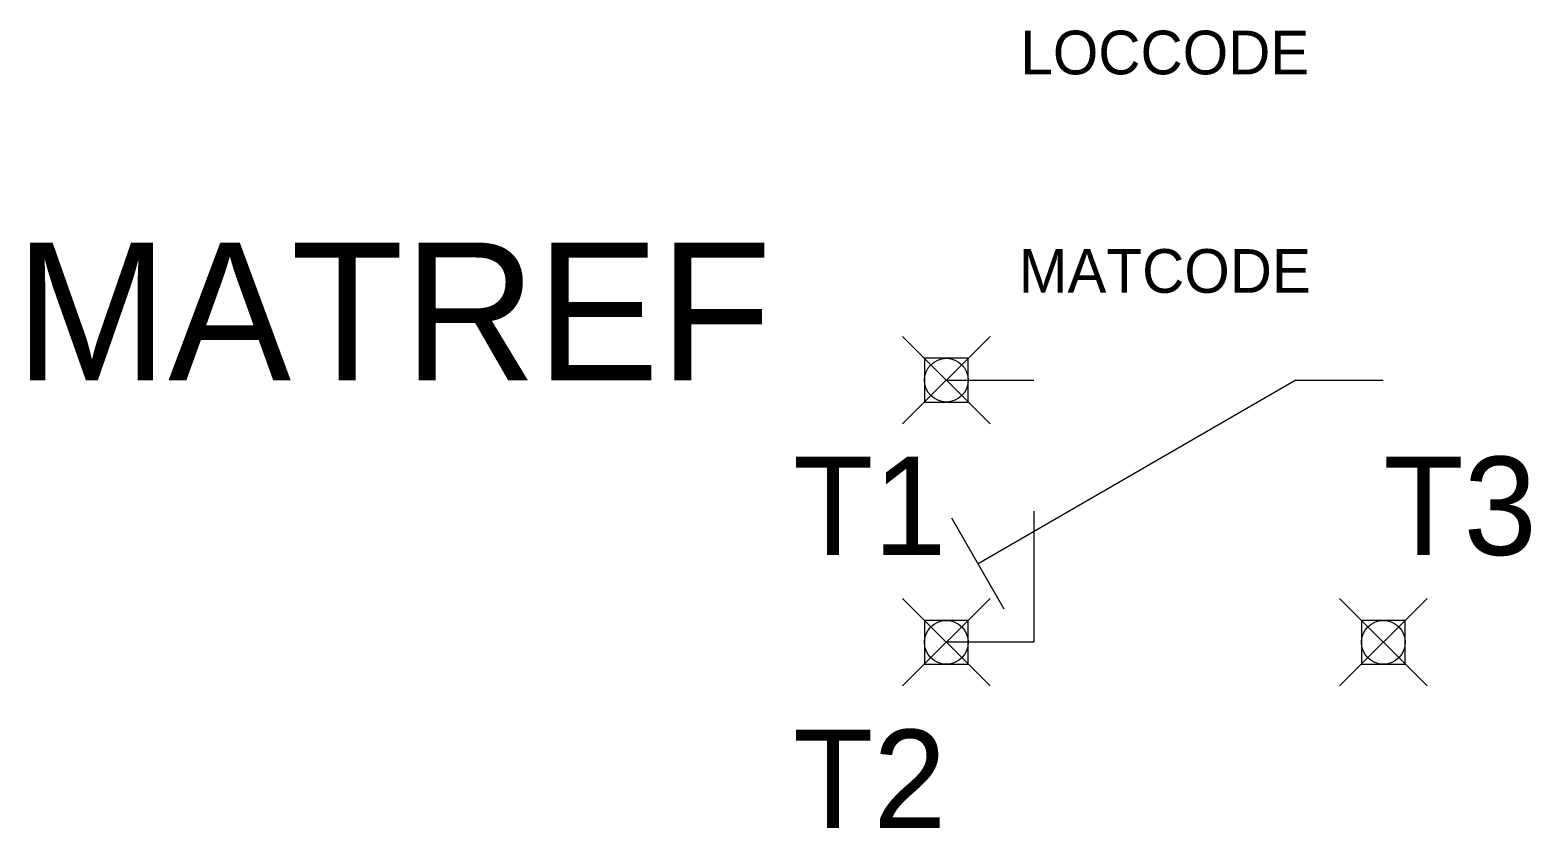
# Model space of a CAD drawing. Extents: x -26 to 8.4, y -10.2 to 8.
import ezdxf
from ezdxf.enums import TextEntityAlignment as Align

# ---------------------------------------------------------------- set-up
doc = ezdxf.new("R2010")
doc.units = 0
doc.header["$PDMODE"] = 99
doc.header["$PDSIZE"] = 1
doc.layers.get('0').update_dxf_attribs({"linetype": 'CONTINUOUS'})
doc.layers.add('C', color=6, linetype='CONTINUOUS')
doc.layers.add('T2', color=1, linetype='CONTINUOUS')

msp = doc.modelspace()

# ---------------------------------------------------------------- linework, layer by layer
at = {"color": 0}
for p, q in [((-5, 0), (-3, 0)), ((3, 0), (-4.275, -4.2)), ((3, 0), (5, 0)), ((-3, -3), (-3, -6)), ((-3.675, -5.239), (-4.875, -3.161)), ((-3, -6), (-5, -6))]:
    msp.add_line(p, q, dxfattribs=at)
at = {"layer": 'C', "color": 0, "linetype": 'CONTINUOUS'}
for p in [(-5, 0), (-5, -6), (5, -6)]:
    msp.add_point(p, dxfattribs=at)

# ---------------------------------------------------------------- texts
at = {"color": 0, "linetype": 'CONTINUOUS', "flags": 1}
for tag, p in [('LOCCODE', (0, 7)), ('MATCODE', (0, 2))]:
    msp.add_attdef(tag, text='', height=1, dxfattribs=at).set_placement(p, align=Align.CENTER)
at = {"color": 0, "linetype": 'CONTINUOUS'}
msp.add_attdef('MATREF', text='', height=3.15, dxfattribs=at).set_placement((-9, 0), align=Align.RIGHT)
at = {"layer": 'T2', "color": 0, "linetype": 'CONTINUOUS'}
msp.add_attdef('T3', (5, -4), '', height=2.25, dxfattribs=at)
for tag, p in [('T1', (-5, -4)), ('T2', (-5, -10.25))]:
    msp.add_attdef(tag, text='', height=2.25, dxfattribs=at).set_placement(p, align=Align.RIGHT)

doc.saveas('drawing.dxf')
